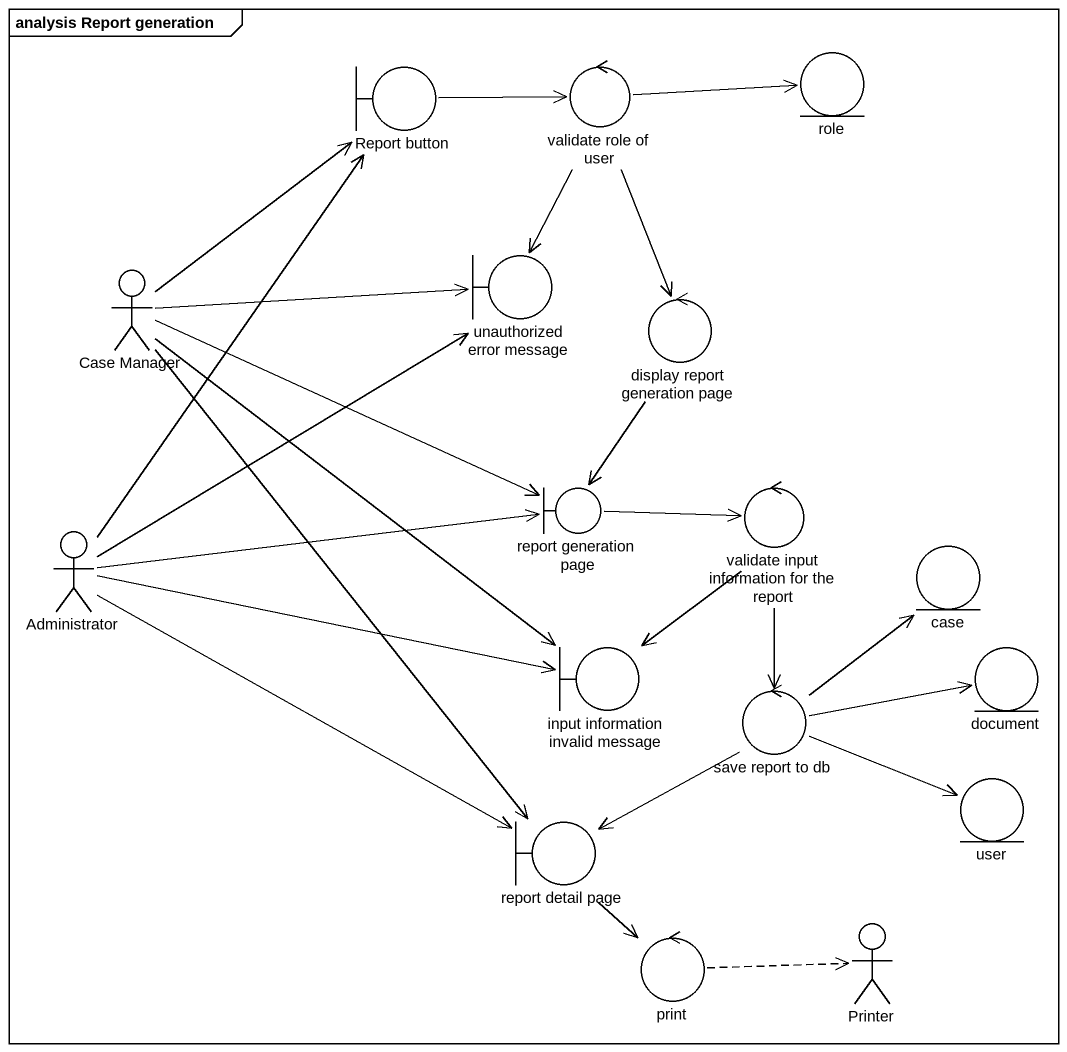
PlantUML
@startuml
mainframe analysis Report generation
boundary "Report button" as Report_button
control "validate role of user" as validate_role_of_user
entity role
boundary "unauthorized error message" as unauthorized_error_message
actor "Case Manager" as Case_Manager
control "display report generation page" as display_report_generation
boundary "report generation page" as report_generation_page
control "validate input information for the report" as validate_input_information
actor Administrator
entity case
boundary "input information invalid message" as input_information_invalid
entity document
control "save report to db" as save_report_to_db
entity user
boundary "report detail page" as report_detail_page
control print
actor Printer
Report_button -right-> validate_role_of_user
validate_role_of_user -right-> role
validate_role_of_user --> unauthorized_error_message
validate_role_of_user --> display_report_generation
Case_Manager -up-> Report_button
Case_Manager -right-> unauthorized_error_message
Case_Manager -right-> report_generation_page
Case_Manager --> input_information_invalid
Case_Manager --> report_detail_page
display_report_generation --> report_generation_page
report_generation_page -right-> validate_input_information
validate_input_information --> input_information_invalid
validate_input_information --> save_report_to_db
Administrator -up-> Report_button
Administrator -up-> unauthorized_error_message
Administrator -right-> report_generation_page
Administrator -right-> input_information_invalid
Administrator -right-> report_detail_page
save_report_to_db -up-> case
save_report_to_db -right-> document
save_report_to_db -right-> user
save_report_to_db -left-> report_detail_page
report_detail_page --> print
print .right.> Printer
@enduml
